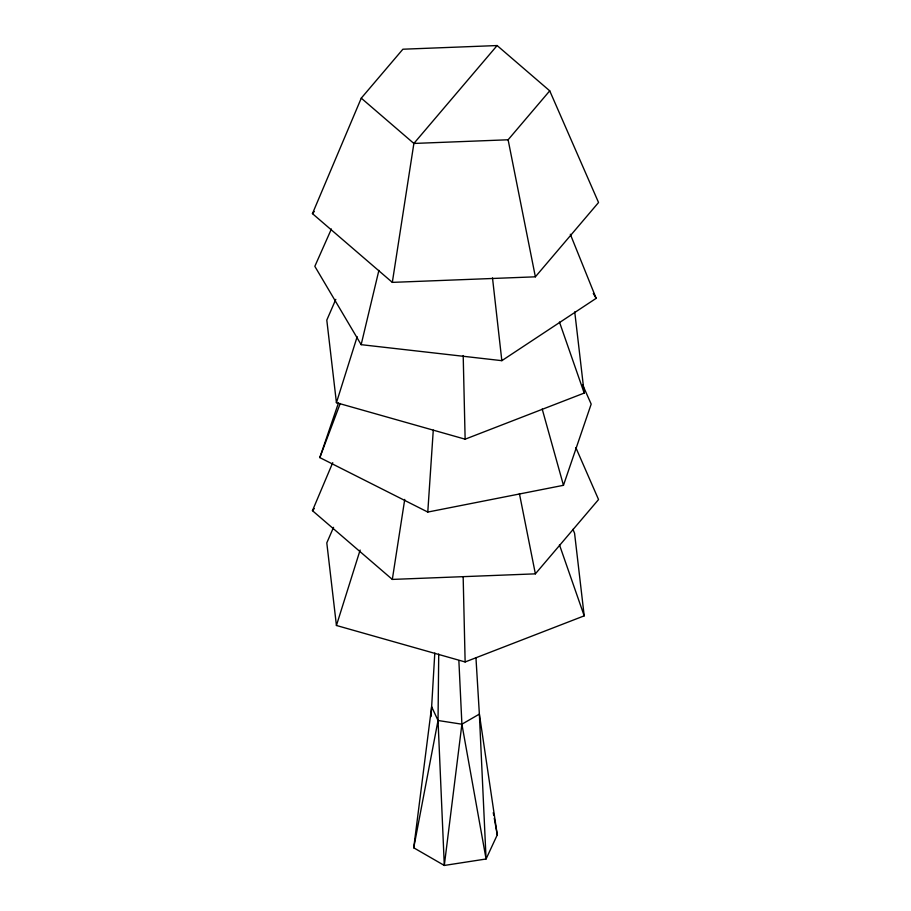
<?xml version="1.0" encoding="UTF-8"?>
<svg xmlns="http://www.w3.org/2000/svg" width="911" height="911" viewBox="0 0 911 911"><rect width="100%" height="100%" fill="white"/><g stroke="black" fill="none" stroke-linecap="round" stroke-linejoin="round"><path stroke-width="1.37" d="M475.963 657.856L479.368 714.11L497.269 834.875L486.075 858.993L444.306 865.45L438.032 720.499L438.726 654.03M431.062 716.581L434.798 653.073M582.607 384.761L591.182 404.097L563.465 485.312L427.783 512.062L433.272 430.117M458.871 660.657L461.9 724.199L444.306 865.45L413.731 847.799L431.632 706.72L438.032 720.499L413.731 847.799M392.322 282.376L413.879 143.448L497.121 45.55L549.732 90.838L598.55 202.515L535.372 276.819L392.322 282.376L312.45 213.629L361.268 98.16L402.89 49.217L497.121 45.55M575.843 447.608L598.55 499.547L535.372 573.85L392.322 579.419L404.735 499.422M570.32 234.241L596.17 298.33L501.836 360.665L361.155 344.665L378.896 270.362M574.739 311.881L584.202 393.074L465.134 439.182L336.432 402.708L357.169 336.706M572.951 529.337L574.568 533.254L584.202 615.847L465.134 661.955L336.432 625.481L360.13 550.05M427.783 512.062L319.818 457.595L338.448 403.015M319.818 457.595L340.224 403.505M392.322 579.419L312.45 510.672L332.743 462.663M335.806 299.366L326.798 320.114L336.432 402.708M333.551 527.332L326.798 542.888L336.432 625.481M331.399 229.003L314.83 266.331L361.155 344.665M312.45 213.629L314.284 211.477M361.268 98.16L413.879 143.448L508.11 139.782L549.732 90.838M312.45 510.672L314.284 508.52M461.9 724.199L479.368 714.11L486.075 858.993L461.9 724.199L438.032 720.499M593.277 293.433L596.17 298.33M559.445 322.016L584.202 393.074M559.445 544.789L584.202 615.847M542.193 409.016L563.465 485.312M508.11 139.782L535.372 276.819M519.407 493.568L535.372 573.85M493.261 812.68L493.762 815.459M494.263 818.226L497.269 834.875M492.498 277.889L501.836 360.665M463.198 355.541L465.134 439.182M463.164 576.902L465.134 661.955"/></g></svg>
